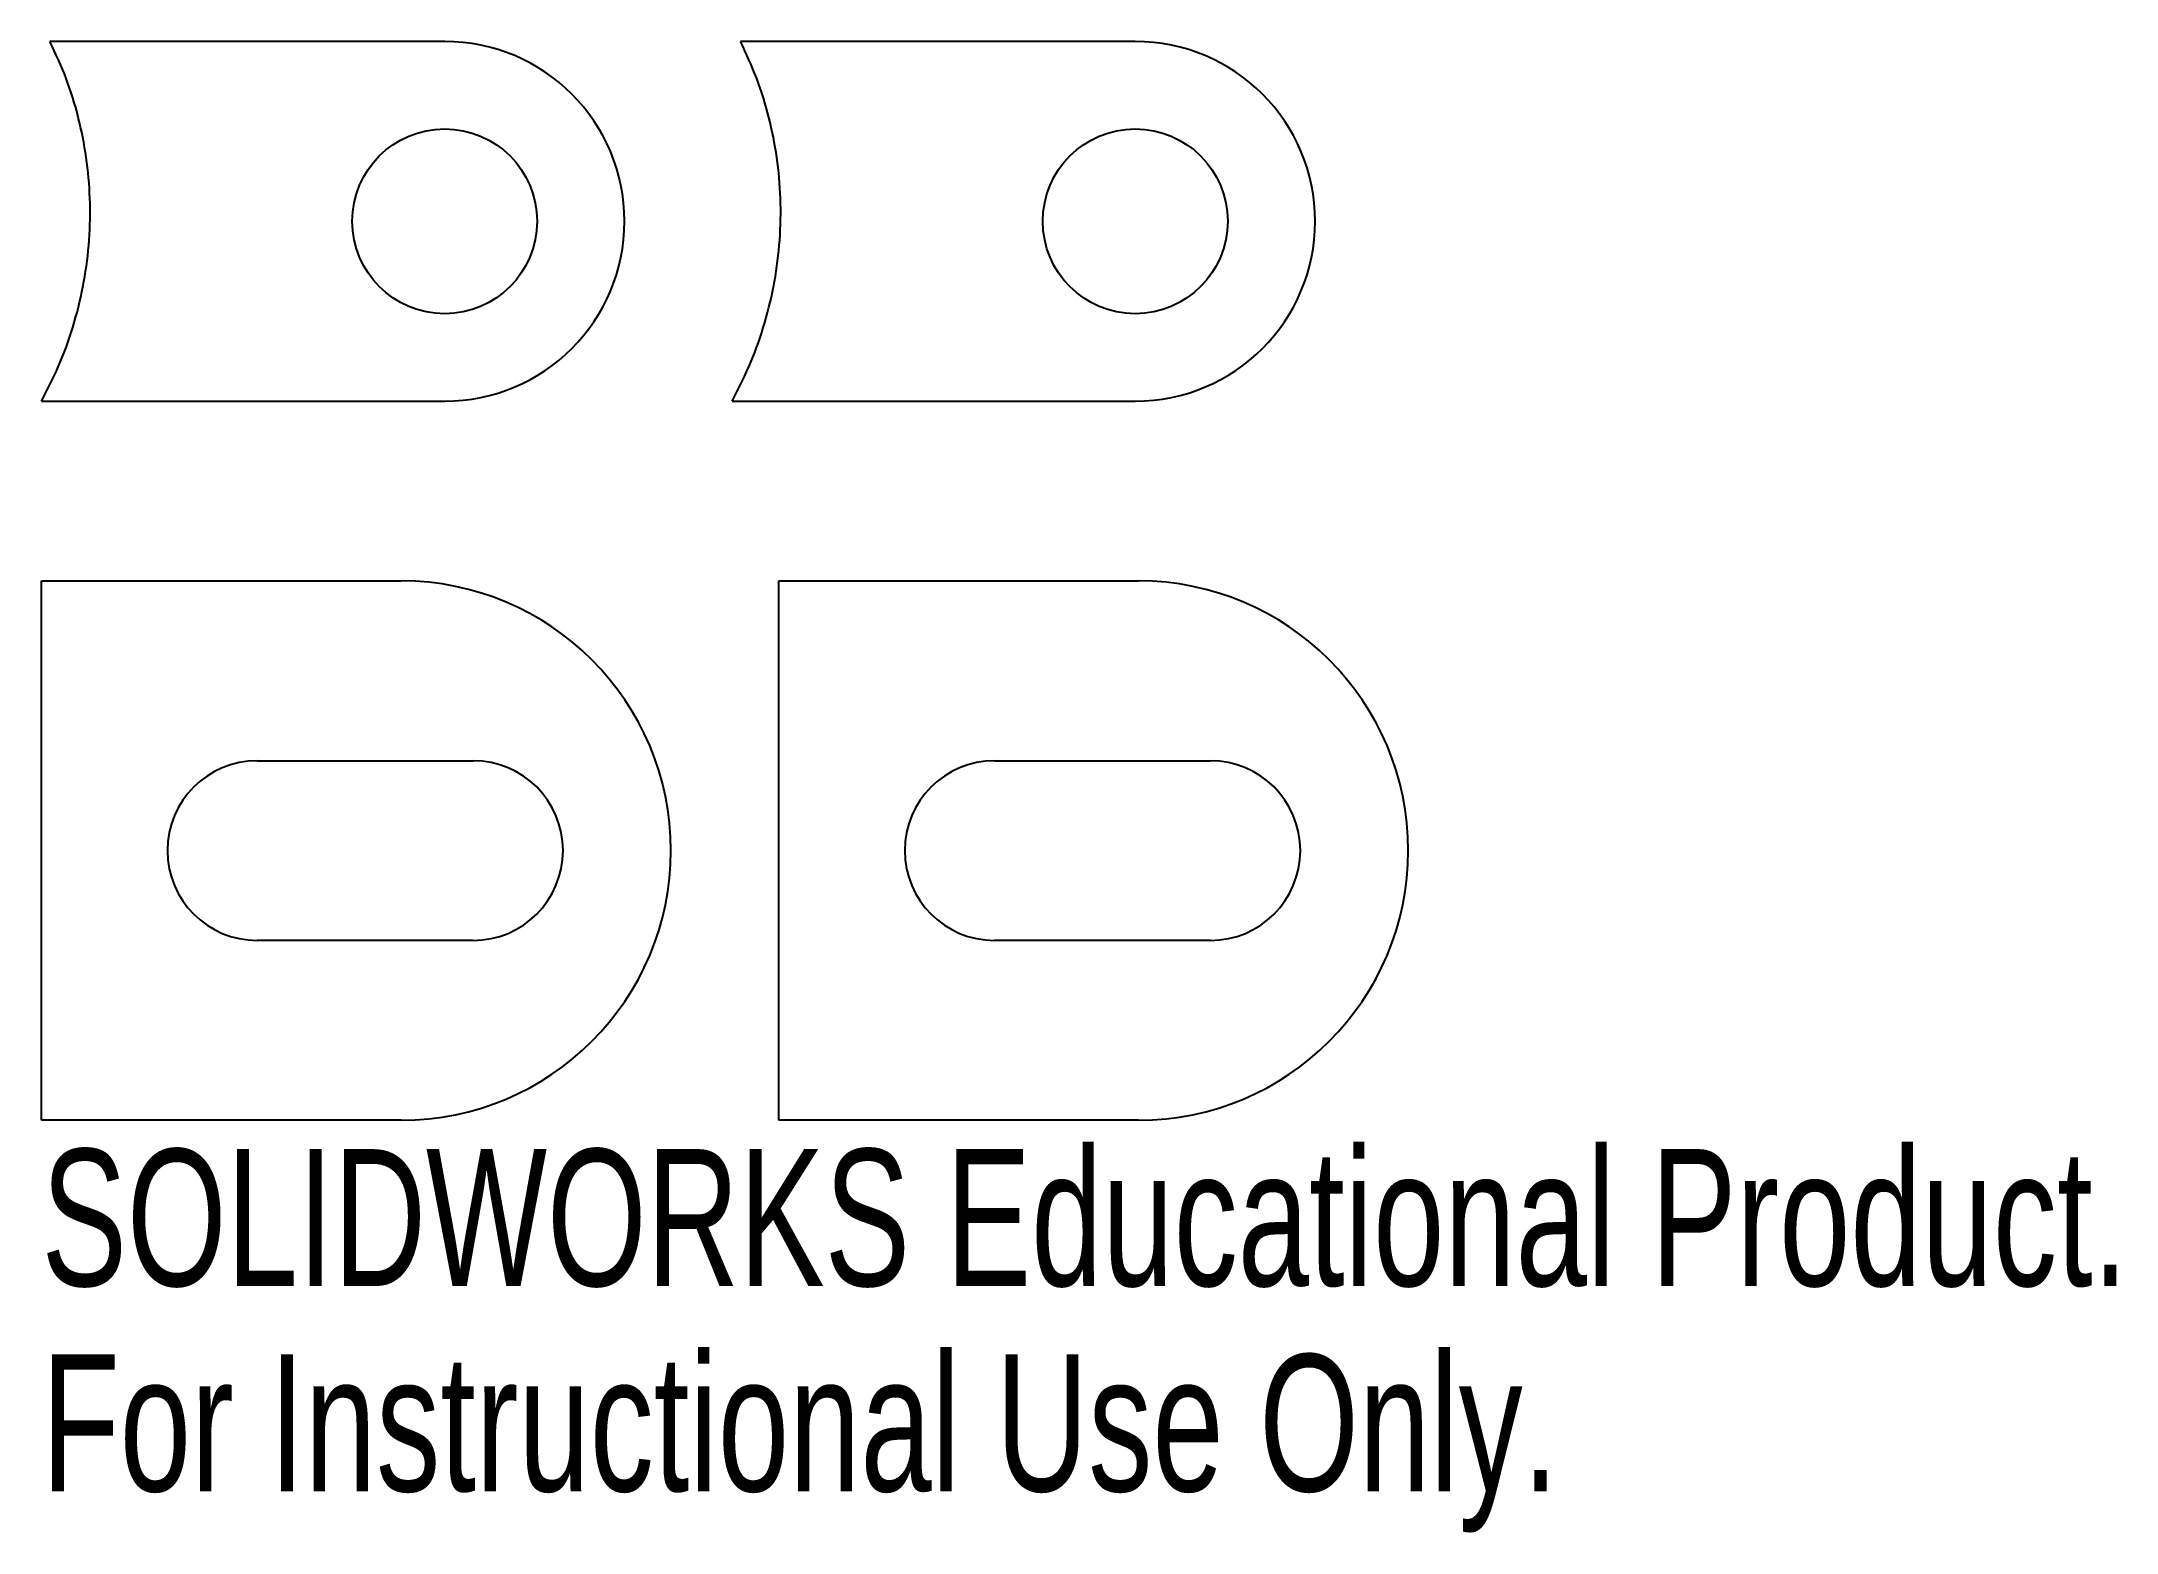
# Model space of a CAD drawing. Header units: inches. Extents: x 16.1 to 18.99, y 9.54 to 11.61.
import ezdxf

# ---------------------------------------------------------------- set-up
doc = ezdxf.new("R2010")
doc.units = ezdxf.units.IN
doc.header["$MEASUREMENT"] = 0
doc.styles.add('SLDTEXTSTYLE0', font='TXT', dxfattribs={"width": 0.7})

msp = doc.modelspace()

# ---------------------------------------------------------------- linework, layer by layer
at = {"color": 7, "linetype": 'Continuous', "lineweight": 25}
for p, q in [((16.6651, 11.6111), (16.1164, 11.6111)), ((17.6251, 11.6111), (17.0764, 11.6111)), ((16.1055, 11.1127), (16.1046, 11.1111)), ((16.1046, 11.1111), (16.6651, 11.1111)), ((16.1048, 11.1111), (16.1055, 11.1127)), ((17.0655, 11.1127), (17.0646, 11.1111)), ((17.0646, 11.1111), (17.6251, 11.1111)), ((17.0648, 11.1111), (17.0655, 11.1127)), ((16.1046, 10.1111), (16.1046, 10.8611)), ((16.1046, 10.8611), (16.6046, 10.8611)), ((17.1296, 10.1111), (17.1296, 10.8611)), ((17.1296, 10.8611), (17.6296, 10.8611)), ((16.4046, 10.6111), (16.7046, 10.6111)), ((17.4296, 10.6111), (17.7296, 10.6111)), ((16.7046, 10.3611), (16.4046, 10.3611)), ((17.7296, 10.3611), (17.4296, 10.3611)), ((16.6046, 10.1111), (16.1046, 10.1111)), ((17.6296, 10.1111), (17.1296, 10.1111))]:
    msp.add_line(p, q, dxfattribs=at)
for centre in [(16.6651, 11.3611), (17.6251, 11.3611)]:
    msp.add_circle(centre, 0.1285, dxfattribs=at)
for centre, radius, start, end in [((16.6651, 11.3611), 0.25, 270, 90), ((17.6251, 11.3611), 0.25, 270, 90), ((16.6046, 10.4861), 0.375, 270, 90), ((17.6296, 10.4861), 0.375, 270, 90), ((16.4046, 10.4861), 0.125, 90, 270), ((16.7046, 10.4861), 0.125, 270, 90), ((17.4296, 10.4861), 0.125, 90, 270), ((17.7296, 10.4861), 0.125, 270, 90)]:
    msp.add_arc(centre, radius, start, end, dxfattribs=at)
for points in [[(16.1055, 11.1127), (16.1143, 11.1301), (16.1319, 11.1648), (16.151, 11.2201), (16.1646, 11.277), (16.1719, 11.3349), (16.1729, 11.3928), (16.1678, 11.45), (16.1567, 11.5057), (16.1402, 11.5599), (16.1243, 11.5941), (16.1164, 11.6111)], [(17.0655, 11.1127), (17.0743, 11.1301), (17.0919, 11.1648), (17.111, 11.2201), (17.1246, 11.277), (17.1319, 11.3349), (17.1329, 11.3928), (17.1278, 11.45), (17.1167, 11.5057), (17.1002, 11.5599), (17.0843, 11.5941), (17.0764, 11.6111)]]:
    msp.add_open_spline(points, degree=3, knots=[0, 0, 0, 0, 0.112571, 0.225303, 0.337962, 0.450449, 0.56271, 0.672662, 0.78218, 0.89124, 1, 1, 1, 1], dxfattribs=at)

# ---------------------------------------------------------------- texts
at = {"color": 7, "linetype": 'Continuous', "char_height": 0.1903, "attachment_point": 1, "style": 'SLDTEXTSTYLE0'}
for s, insert in [('SOLIDWORKS Educational Product.', (16.1046, 10.071)), ('For Instructional Use Only.', (16.1046, 9.7855))]:
    msp.add_mtext(s, dxfattribs=dict(at, insert=insert))

doc.saveas('drawing.dxf')
